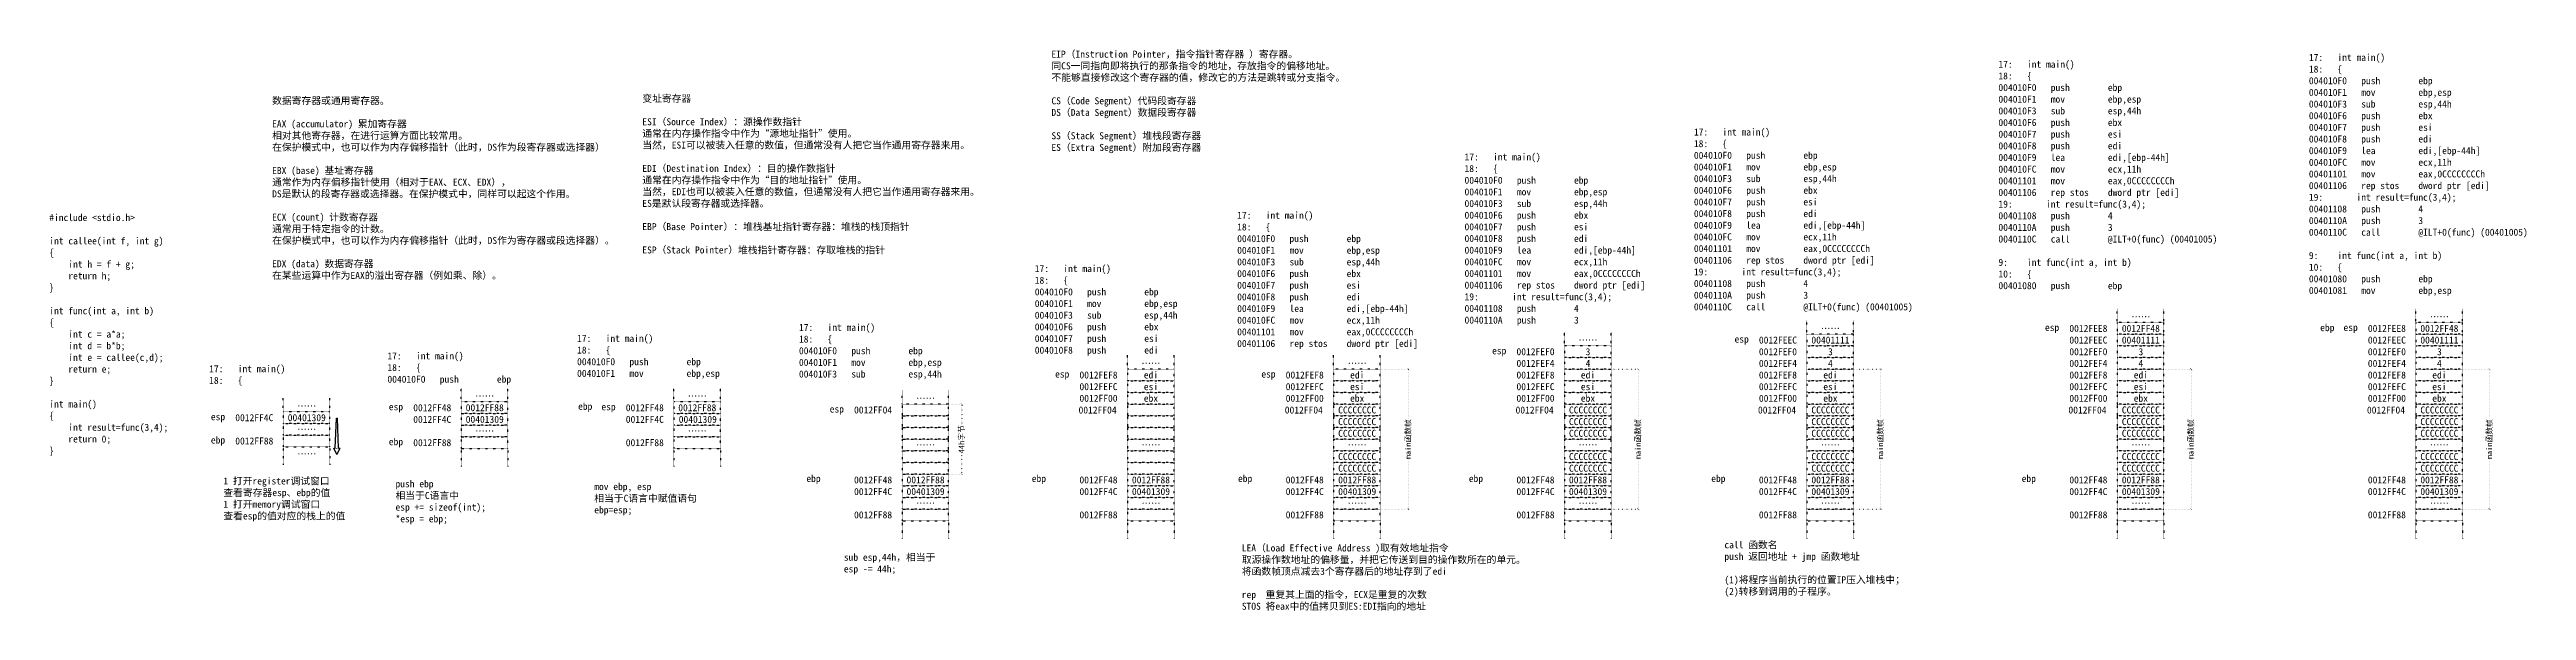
# Model space of a CAD drawing. Header units: millimetres. Extents: x 5369 to 27532, y 1174 to 4752.
# Drawn here: x 5369 to 10680, y 1236 to 2440 of the extents above; entities that cross this region are included whole.
import ezdxf

# ---------------------------------------------------------------- set-up
doc = ezdxf.new("R2010")
doc.units = ezdxf.units.MM
doc.linetypes.add('ACAD_ISO07W100', pattern=[3, 0, -3])
doc.linetypes.add('DOT', pattern=[0.25, 0, -0.25])
doc.layers.add('arrow', color=7, linetype='Continuous')
doc.styles.get("Standard").update_dxf_attribs({"font": ''})
doc.styles.add('w', font='', dxfattribs={"height": 15})
doc.styles.get('Standard').set_extended_font_data('SimSun')
doc.styles.get('w').set_extended_font_data('SimSun')
doc.dimstyles.new('w', dxfattribs={"dimscale": 3, "dimtxt": 4, "dimasz": 1.5, "dimexe": 1.25, "dimexo": 0.625, "dimtad": 0, "dimtxsty": 'Standard', "dimblk": 'ARCHTICK', "dimcen": 2.5, "dimclrd": 5, "dimclre": 5, "dimclrt": 5, "dimadec": 1, "dimazin": 0, "dimtfac": 1, "dimtmove": 0, "dimatfit": 3, "dimfxl": 1, "dimarcsym": 0})

# ---------------------------------------------------------------- blocks, each defined once
blk = doc.blocks.new('b')
at = {"linetype": 'DOT'}
blk.add_lwpolyline([(-100, 0), (0, 0), (0, 25), (-100, 25)], close=True, dxfattribs=at)
blk = doc.blocks.new('_ArchTick')
at = {"color": 0, "linetype": 'ByBlock', "const_width": 0.15}
blk.add_lwpolyline([(-0.5, -0.5), (0.5, 0.5)], dxfattribs=at)
blk = doc.blocks.new('*D15')
at = {"color": 5, "linetype": 'ACAD_ISO07W100', "lineweight": -2}
for p, q in [((7298.7, 1678.9), (7328.7, 1678.9)), ((7324.9, 1678.9), (7324.9, 1634.9)), ((7324.9, 1528.9), (7324.9, 1572.9)), ((7298.7, 1528.9), (7328.7, 1528.9))]:
    blk.add_line(p, q, dxfattribs=at)
at = {"layer": 'Defpoints', "color": 0, "linetype": 'DOT'}
for p in [(7296.8, 1678.9), (7296.8, 1528.9), (7324.9, 1528.9)]:
    blk.add_point(p, dxfattribs=at)
at = {"color": 5, "linetype": 'DOT', "lineweight": -2, "xscale": 4.5, "yscale": 4.5, "zscale": 4.5}
for p, rotation in [((7324.9, 1678.9), 90), ((7324.9, 1528.9), 270)]:
    blk.add_blockref('_ArchTick', p, dxfattribs=dict(at, rotation=rotation))
at = {"color": 5, "linetype": 'DOT', "insert": (7324.9, 1603.9), "char_height": 12, "attachment_point": 5, "rotation": 90}
blk.add_mtext('44h字节', dxfattribs=at)
blk = doc.blocks.new('*D19')
at = {"color": 5, "linetype": 'ACAD_ISO07W100', "lineweight": -2}
for p, q in [((8224.1, 1753.9), (8286.1, 1753.9)), ((8282.4, 1753.9), (8282.4, 1648)), ((8282.4, 1453.9), (8282.4, 1559.9)), ((8224.1, 1453.9), (8286.1, 1453.9))]:
    blk.add_line(p, q, dxfattribs=at)
at = {"layer": 'Defpoints', "color": 0, "linetype": 'DOT'}
for p in [(8222.2, 1753.9), (8222.2, 1453.9), (8282.4, 1453.9)]:
    blk.add_point(p, dxfattribs=at)
at = {"color": 5, "linetype": 'DOT', "lineweight": -2, "xscale": 4.5, "yscale": 4.5, "zscale": 4.5}
for p, rotation in [((8282.4, 1753.9), 90), ((8282.4, 1453.9), 270)]:
    blk.add_blockref('_ArchTick', p, dxfattribs=dict(at, rotation=rotation))
at = {"color": 5, "linetype": 'DOT', "insert": (8282.4, 1603.9), "char_height": 12, "attachment_point": 5, "rotation": 90}
blk.add_mtext('main函数帧', dxfattribs=at)
blk = doc.blocks.new('*D22')
at = {"color": 5, "linetype": 'ACAD_ISO07W100', "lineweight": -2}
for p, q in [((8717.1, 1753.9), (8779.1, 1753.9)), ((8775.3, 1753.9), (8775.3, 1648)), ((8775.3, 1453.9), (8775.3, 1559.9)), ((8717.1, 1453.9), (8779.1, 1453.9))]:
    blk.add_line(p, q, dxfattribs=at)
at = {"layer": 'Defpoints', "color": 0, "linetype": 'DOT'}
for p in [(8715.2, 1753.9), (8715.2, 1453.9), (8775.3, 1453.9)]:
    blk.add_point(p, dxfattribs=at)
at = {"color": 5, "linetype": 'DOT', "lineweight": -2, "xscale": 4.5, "yscale": 4.5, "zscale": 4.5}
for p, rotation in [((8775.3, 1753.9), 90), ((8775.3, 1453.9), 270)]:
    blk.add_blockref('_ArchTick', p, dxfattribs=dict(at, rotation=rotation))
at = {"color": 5, "linetype": 'DOT', "insert": (8775.3, 1603.9), "char_height": 12, "attachment_point": 5, "rotation": 90}
blk.add_mtext('main函数帧', dxfattribs=at)
blk = doc.blocks.new('*D23')
at = {"color": 5, "linetype": 'ACAD_ISO07W100', "lineweight": -2}
for p, q in [((9236.9, 1753.9), (9298.9, 1753.9)), ((9295.1, 1753.9), (9295.1, 1648)), ((9295.1, 1453.9), (9295.1, 1559.9)), ((9236.9, 1453.9), (9298.9, 1453.9))]:
    blk.add_line(p, q, dxfattribs=at)
at = {"layer": 'Defpoints', "color": 0, "linetype": 'DOT'}
for p in [(9235, 1753.9), (9235, 1453.9), (9295.1, 1453.9)]:
    blk.add_point(p, dxfattribs=at)
at = {"color": 5, "linetype": 'DOT', "lineweight": -2, "xscale": 4.5, "yscale": 4.5, "zscale": 4.5}
for p, rotation in [((9295.1, 1753.9), 90), ((9295.1, 1453.9), 270)]:
    blk.add_blockref('_ArchTick', p, dxfattribs=dict(at, rotation=rotation))
at = {"color": 5, "linetype": 'DOT', "insert": (9295.1, 1603.9), "char_height": 12, "attachment_point": 5, "rotation": 90}
blk.add_mtext('main函数帧', dxfattribs=at)
blk = doc.blocks.new('*D24')
at = {"color": 5, "linetype": 'ACAD_ISO07W100', "lineweight": -2}
for p, q in [((9902.5, 1753.9), (9964.5, 1753.9)), ((9960.8, 1753.9), (9960.8, 1648)), ((9960.8, 1453.9), (9960.8, 1559.9)), ((9902.5, 1453.9), (9964.5, 1453.9))]:
    blk.add_line(p, q, dxfattribs=at)
at = {"layer": 'Defpoints', "color": 0, "linetype": 'DOT'}
for p in [(9900.6, 1753.9), (9900.6, 1453.9), (9960.8, 1453.9)]:
    blk.add_point(p, dxfattribs=at)
at = {"color": 5, "linetype": 'DOT', "lineweight": -2, "xscale": 4.5, "yscale": 4.5, "zscale": 4.5}
for p, rotation in [((9960.8, 1753.9), 90), ((9960.8, 1453.9), 270)]:
    blk.add_blockref('_ArchTick', p, dxfattribs=dict(at, rotation=rotation))
at = {"color": 5, "linetype": 'DOT', "insert": (9960.8, 1603.9), "char_height": 12, "attachment_point": 5, "rotation": 90}
blk.add_mtext('main函数帧', dxfattribs=at)
blk = doc.blocks.new('*D25')
at = {"color": 5, "linetype": 'ACAD_ISO07W100', "lineweight": -2}
for p, q in [((10542.6, 1753.9), (10604.6, 1753.9)), ((10600.8, 1753.9), (10600.8, 1648)), ((10600.8, 1453.9), (10600.8, 1559.9)), ((10542.6, 1453.9), (10604.6, 1453.9))]:
    blk.add_line(p, q, dxfattribs=at)
at = {"layer": 'Defpoints', "color": 0, "linetype": 'DOT'}
for p in [(10540.7, 1753.9), (10540.7, 1453.9), (10600.8, 1453.9)]:
    blk.add_point(p, dxfattribs=at)
at = {"color": 5, "linetype": 'DOT', "lineweight": -2, "xscale": 4.5, "yscale": 4.5, "zscale": 4.5}
for p, rotation in [((10600.8, 1753.9), 90), ((10600.8, 1453.9), 270)]:
    blk.add_blockref('_ArchTick', p, dxfattribs=dict(at, rotation=rotation))
at = {"color": 5, "linetype": 'DOT', "insert": (10600.8, 1603.9), "char_height": 12, "attachment_point": 5, "rotation": 90}
blk.add_mtext('main函数帧', dxfattribs=at)

msp = doc.modelspace()

# ---------------------------------------------------------------- linework, layer by layer
at = {"linetype": 'DOT'}
for p, q in [((9136.885, 1828.934), (9136.885, 1858.934)), ((9236.885, 1828.934), (9236.885, 1858.934)), ((9802.52, 1853.934), (9802.52, 1883.934)), ((9902.52, 1853.934), (9902.52, 1883.934)), ((10442.587, 1853.934), (10442.587, 1883.934)), ((10542.587, 1853.934), (10542.587, 1883.934)), ((8617.072, 1803.934), (8617.072, 1833.934)), ((8717.072, 1803.934), (8717.072, 1833.934)), ((7680.035, 1753.934), (7680.035, 1783.934)), ((7780.035, 1753.934), (7780.035, 1783.934)), ((8122.239, 1753.934), (8122.239, 1783.934)), ((8222.239, 1753.934), (8222.239, 1783.934)), ((6251.528, 1683.79), (6251.528, 1713.79)), ((6351.528, 1683.79), (6351.528, 1713.79)), ((6707.296, 1683.79), (6707.296, 1713.79)), ((6807.296, 1683.79), (6807.296, 1713.79)), ((7196.778, 1678.934), (7196.778, 1708.934)), ((7296.778, 1678.934), (7296.778, 1708.934)), ((5869.97, 1662.38), (5869.97, 1692.38)), ((5969.97, 1662.38), (5969.97, 1692.38)), ((7780.035, 1678.934), (7680.035, 1678.934)), ((7680.035, 1678.934), (7680.035, 1653.934)), ((7680.035, 1653.934), (7780.035, 1653.934)), ((7780.035, 1653.934), (7780.035, 1678.934)), ((8222.239, 1678.934), (8122.239, 1678.934)), ((8122.239, 1678.934), (8122.239, 1653.934)), ((8122.239, 1653.934), (8222.239, 1653.934)), ((8222.239, 1653.934), (8222.239, 1678.934)), ((8717.072, 1678.934), (8617.072, 1678.934)), ((8617.072, 1678.934), (8617.072, 1653.934)), ((8617.072, 1653.934), (8717.072, 1653.934)), ((8717.072, 1653.934), (8717.072, 1678.934)), ((9236.885, 1678.934), (9136.885, 1678.934)), ((9136.885, 1678.934), (9136.885, 1653.934)), ((9136.885, 1653.934), (9236.885, 1653.934)), ((9236.885, 1653.934), (9236.885, 1678.934)), ((9902.52, 1678.934), (9802.52, 1678.934)), ((9802.52, 1678.934), (9802.52, 1653.934)), ((9802.52, 1653.934), (9902.52, 1653.934)), ((9902.52, 1653.934), (9902.52, 1678.934)), ((10542.587, 1678.934), (10442.587, 1678.934)), ((10442.587, 1678.934), (10442.587, 1653.934)), ((10442.587, 1653.934), (10542.587, 1653.934)), ((10542.587, 1653.934), (10542.587, 1678.934)), ((5869.97, 1587.38), (5869.97, 1548.859)), ((5969.97, 1587.38), (5969.97, 1548.859)), ((6251.528, 1583.79), (6251.528, 1545.269)), ((6351.528, 1583.79), (6351.528, 1545.269)), ((6707.296, 1583.79), (6707.296, 1545.269)), ((6807.296, 1583.79), (6807.296, 1545.269)), ((7196.778, 1428.934), (7196.778, 1390.413)), ((7296.778, 1428.934), (7296.778, 1390.413)), ((7680.035, 1428.934), (7680.035, 1390.413)), ((7780.035, 1428.934), (7780.035, 1390.413)), ((8122.239, 1428.934), (8122.239, 1390.413)), ((8222.239, 1428.934), (8222.239, 1390.413)), ((8617.072, 1428.934), (8617.072, 1390.413)), ((8717.072, 1428.934), (8717.072, 1390.413)), ((9136.885, 1428.934), (9136.885, 1390.413)), ((9236.885, 1428.934), (9236.885, 1390.413)), ((9802.52, 1428.934), (9802.52, 1390.413)), ((9902.52, 1428.934), (9902.52, 1390.413)), ((10442.587, 1428.934), (10442.587, 1390.413)), ((10542.587, 1428.934), (10542.587, 1390.413))]:
    msp.add_line(p, q, dxfattribs=at)
for points in [[(9136.885, 1803.934), (9236.885, 1803.934), (9236.885, 1828.934), (9136.885, 1828.934)], [(9802.52, 1828.934), (9902.52, 1828.934), (9902.52, 1853.934), (9802.52, 1853.934)], [(9802.52, 1803.934), (9902.52, 1803.934), (9902.52, 1828.934), (9802.52, 1828.934)], [(10442.587, 1828.934), (10542.587, 1828.934), (10542.587, 1853.934), (10442.587, 1853.934)], [(10442.587, 1803.934), (10542.587, 1803.934), (10542.587, 1828.934), (10442.587, 1828.934)], [(7680.035, 1728.934), (7780.035, 1728.934), (7780.035, 1753.934), (7680.035, 1753.934)], [(8122.239, 1728.934), (8222.239, 1728.934), (8222.239, 1753.934), (8122.239, 1753.934)], [(8617.072, 1778.934), (8717.072, 1778.934), (8717.072, 1803.934), (8617.072, 1803.934)], [(8617.072, 1753.934), (8717.072, 1753.934), (8717.072, 1778.934), (8617.072, 1778.934)], [(8617.072, 1728.934), (8717.072, 1728.934), (8717.072, 1753.934), (8617.072, 1753.934)], [(9136.885, 1778.934), (9236.885, 1778.934), (9236.885, 1803.934), (9136.885, 1803.934)], [(9136.885, 1753.934), (9236.885, 1753.934), (9236.885, 1778.934), (9136.885, 1778.934)], [(9136.885, 1728.934), (9236.885, 1728.934), (9236.885, 1753.934), (9136.885, 1753.934)], [(9802.52, 1778.934), (9902.52, 1778.934), (9902.52, 1803.934), (9802.52, 1803.934)], [(9802.52, 1753.934), (9902.52, 1753.934), (9902.52, 1778.934), (9802.52, 1778.934)], [(9802.52, 1728.934), (9902.52, 1728.934), (9902.52, 1753.934), (9802.52, 1753.934)], [(10442.587, 1778.934), (10542.587, 1778.934), (10542.587, 1803.934), (10442.587, 1803.934)], [(10442.587, 1753.934), (10542.587, 1753.934), (10542.587, 1778.934), (10442.587, 1778.934)], [(10442.587, 1728.934), (10542.587, 1728.934), (10542.587, 1753.934), (10442.587, 1753.934)], [(7680.035, 1703.934), (7780.035, 1703.934), (7780.035, 1728.934), (7680.035, 1728.934)], [(7680.035, 1678.934), (7780.035, 1678.934), (7780.035, 1703.934), (7680.035, 1703.934)], [(8122.239, 1703.934), (8222.239, 1703.934), (8222.239, 1728.934), (8122.239, 1728.934)], [(8122.239, 1678.934), (8222.239, 1678.934), (8222.239, 1703.934), (8122.239, 1703.934)], [(8617.072, 1703.934), (8717.072, 1703.934), (8717.072, 1728.934), (8617.072, 1728.934)], [(8617.072, 1678.934), (8717.072, 1678.934), (8717.072, 1703.934), (8617.072, 1703.934)], [(9136.885, 1703.934), (9236.885, 1703.934), (9236.885, 1728.934), (9136.885, 1728.934)], [(9136.885, 1678.934), (9236.885, 1678.934), (9236.885, 1703.934), (9136.885, 1703.934)], [(9802.52, 1703.934), (9902.52, 1703.934), (9902.52, 1728.934), (9802.52, 1728.934)], [(9802.52, 1678.934), (9902.52, 1678.934), (9902.52, 1703.934), (9802.52, 1703.934)], [(10442.587, 1703.934), (10542.587, 1703.934), (10542.587, 1728.934), (10442.587, 1728.934)], [(10442.587, 1678.934), (10542.587, 1678.934), (10542.587, 1703.934), (10442.587, 1703.934)], [(5869.97, 1637.38), (5969.97, 1637.38), (5969.97, 1662.38), (5869.97, 1662.38)], [(6251.528, 1658.79), (6351.528, 1658.79), (6351.528, 1683.79), (6251.528, 1683.79)], [(6707.296, 1658.79), (6807.296, 1658.79), (6807.296, 1683.79), (6707.296, 1683.79)], [(7196.778, 1653.934), (7296.778, 1653.934), (7296.778, 1678.934), (7196.778, 1678.934)], [(5869.97, 1612.38), (5969.97, 1612.38), (5969.97, 1637.38), (5869.97, 1637.38)], [(5869.97, 1587.38), (5969.97, 1587.38), (5969.97, 1612.38), (5869.97, 1612.38)], [(6251.528, 1608.79), (6351.528, 1608.79), (6351.528, 1633.79), (6251.528, 1633.79)], [(6251.528, 1583.79), (6351.528, 1583.79), (6351.528, 1608.79), (6251.528, 1608.79)], [(6707.296, 1608.79), (6807.296, 1608.79), (6807.296, 1633.79), (6707.296, 1633.79)], [(6707.296, 1583.79), (6807.296, 1583.79), (6807.296, 1608.79), (6707.296, 1608.79)], [(7196.778, 1503.934), (7296.778, 1503.934), (7296.778, 1528.934), (7196.778, 1528.934)], [(7680.035, 1503.934), (7780.035, 1503.934), (7780.035, 1528.934), (7680.035, 1528.934)], [(8122.239, 1503.934), (8222.239, 1503.934), (8222.239, 1528.934), (8122.239, 1528.934)], [(8617.072, 1503.934), (8717.072, 1503.934), (8717.072, 1528.934), (8617.072, 1528.934)], [(9136.885, 1503.934), (9236.885, 1503.934), (9236.885, 1528.934), (9136.885, 1528.934)], [(9802.52, 1503.934), (9902.52, 1503.934), (9902.52, 1528.934), (9802.52, 1528.934)], [(10442.587, 1503.934), (10542.587, 1503.934), (10542.587, 1528.934), (10442.587, 1528.934)], [(7196.778, 1453.934), (7296.778, 1453.934), (7296.778, 1478.934), (7196.778, 1478.934)], [(7196.778, 1428.934), (7296.778, 1428.934), (7296.778, 1453.934), (7196.778, 1453.934)], [(7680.035, 1453.934), (7780.035, 1453.934), (7780.035, 1478.934), (7680.035, 1478.934)], [(7680.035, 1428.934), (7780.035, 1428.934), (7780.035, 1453.934), (7680.035, 1453.934)], [(8122.239, 1453.934), (8222.239, 1453.934), (8222.239, 1478.934), (8122.239, 1478.934)], [(8122.239, 1428.934), (8222.239, 1428.934), (8222.239, 1453.934), (8122.239, 1453.934)], [(8617.072, 1453.934), (8717.072, 1453.934), (8717.072, 1478.934), (8617.072, 1478.934)], [(8617.072, 1428.934), (8717.072, 1428.934), (8717.072, 1453.934), (8617.072, 1453.934)], [(9136.885, 1453.934), (9236.885, 1453.934), (9236.885, 1478.934), (9136.885, 1478.934)], [(9136.885, 1428.934), (9236.885, 1428.934), (9236.885, 1453.934), (9136.885, 1453.934)], [(9802.52, 1453.934), (9902.52, 1453.934), (9902.52, 1478.934), (9802.52, 1478.934)], [(9802.52, 1428.934), (9902.52, 1428.934), (9902.52, 1453.934), (9802.52, 1453.934)], [(10442.587, 1453.934), (10542.587, 1453.934), (10542.587, 1478.934), (10442.587, 1478.934)], [(10442.587, 1428.934), (10542.587, 1428.934), (10542.587, 1453.934), (10442.587, 1453.934)]]:
    msp.add_lwpolyline(points, close=True, dxfattribs=at)
at = {"layer": 'arrow', "color": 1}
for p, q in [((5981.514, 1584.646), (5983.992, 1648.624)), ((5983.992, 1648.624), (5986.23, 1648.624)), ((5988.708, 1584.646), (5986.23, 1648.624)), ((5978.315, 1584.646), (5981.514, 1584.646)), ((5985.111, 1570.768), (5978.315, 1584.646)), ((5985.111, 1570.768), (5991.906, 1584.646)), ((5985.111, 1584.023), (5985.111, 1584.646)), ((5988.708, 1584.646), (5991.906, 1584.646))]:
    msp.add_line(p, q, dxfattribs=at)

# ---------------------------------------------------------------- block references
at = {"linetype": 'DOT'}
for p in [(6351.528, 1633.79), (6807.296, 1633.79), (7296.778, 1628.934), (7780.035, 1628.934), (8222.239, 1628.934), (8717.072, 1628.934), (9236.885, 1628.934), (9902.52, 1628.934), (10542.587, 1628.934), (7296.778, 1603.934), (7296.778, 1578.934), (7780.035, 1603.934), (7780.035, 1578.934), (8222.239, 1603.934), (8222.239, 1578.934), (8717.072, 1603.934), (8717.072, 1578.934), (9236.885, 1603.934), (9236.885, 1578.934), (9902.52, 1603.934), (9902.52, 1578.934), (10542.587, 1603.934), (10542.587, 1578.934), (7296.778, 1553.934), (7296.778, 1528.934), (7780.035, 1553.934), (7780.035, 1528.934), (8222.239, 1553.934), (8222.239, 1528.934), (8717.072, 1553.934), (8717.072, 1528.934), (9236.885, 1553.934), (9236.885, 1528.934), (9902.52, 1553.934), (9902.52, 1528.934), (10542.587, 1553.934), (10542.587, 1528.934), (7296.778, 1478.934), (7780.035, 1478.934), (8222.239, 1478.934), (8717.072, 1478.934), (9236.885, 1478.934), (9902.52, 1478.934), (10542.587, 1478.934)]:
    msp.add_blockref('b', p, dxfattribs=at)

# ---------------------------------------------------------------- texts
at = {"linetype": 'DOT', "style": 'w'}
for p in [(7575.251, 1658.934), (8017.455, 1658.934), (8512.288, 1658.934), (9032.101, 1658.934), (9697.737, 1658.934), (10337.804, 1658.934)]:
    msp.add_text('0012FF04', height=15, dxfattribs=at).set_placement(p)
at = {"linetype": 'DOT', "char_height": 15, "style": 'w'}
for s, insert, width, attachment_point in [('EIP（Instruction Pointer，指令指针寄存器 ）寄存器。\\P同CS一同指向即将执行的那条指令的地址，存放指令的偏移地址。\\P不能够直接修改这个寄存器的值，修改它的方法是跳转或分支指令。\\P\\PCS（Code Segment）代码段寄存器\\PDS（Data Segment）数据段寄存器\\P\\PSS（Stack Segment）堆栈段寄存器\\PES（Extra Segment）附加段寄存器', (7517.058, 2437.464), 780.43644, 1), ('17:   int main()\\P18:   \\{\\P004010F0   push        ebp\\P004010F1   mov         ebp,esp\\P004010F3   sub         esp,44h\\P004010F6   push        ebx\\P004010F7   push        esi\\P004010F8   push        edi\\P004010F9   lea         edi,[ebp-44h]\\P004010FC   mov         ecx,11h\\P00401101   mov         eax,0CCCCCCCCh\\P00401106   rep stos    dword ptr [edi]\\P19:       int result=func(3,4);\\P00401108   push        4\\P0040110A   push        3\\P0040110C   call        @ILT+0(func) (00401005)\\P\\P9:    int func(int a, int b)\\P10:   \\{\\P00401080   push        ebp', (9547.605, 2415.875), 530.27265, 1), ('17:   int main()\\P18:   \\{\\P004010F0   push        ebp\\P004010F1   mov         ebp,esp\\P004010F3   sub         esp,44h\\P004010F6   push        ebx\\P004010F7   push        esi\\P004010F8   push        edi\\P004010F9   lea         edi,[ebp-44h]\\P004010FC   mov         ecx,11h\\P00401101   mov         eax,0CCCCCCCCh\\P00401106   rep stos    dword ptr [edi]\\P19:       int result=func(3,4);\\P00401108   push        4\\P0040110A   push        3\\P0040110C   call        @ILT+0(func) (00401005)\\P\\P9:    int func(int a, int b)\\P10:   \\{\\P00401080   push        ebp\\P00401081   mov         ebp,esp', (10213.317, 2430.516), 530.27265, 1), ('{\\C5;数据寄存器或通用寄存器。\\P}\\PEAX (accumulator) 累加寄存器\\P相对其他寄存器，在进行运算方面比较常用。\\P在保护模式中，也可以作为内存偏移指针（此时，DS作为段寄存器或选择器）\\P\\P{\\C1;EBX (base) 基址寄存器\\P}通常作为内存偏移指针使用（相对于EAX、ECX、EDX），\\PDS是默认的段寄存器或选择器。在保护模式中，同样可以起这个作用。\\P\\PECX (count) 计数寄存器\\P通常用于特定指令的计数。\\P在保护模式中，也可以作为内存偏移指针（此时，DS作为寄存器或段选择器）。\\P\\PEDX (data) 数据寄存器\\P在某些运算中作为EAX的溢出寄存器（例如乘、除）。', (5846.141, 2337.878), 753.52856, 1), ('{\\C5;变址寄存器\\P}\\PESI（Source Index）：源操作数指针\\P通常在内存操作指令中作为“源地址指针”使用。\\P当然，ESI可以被装入任意的数值，但通常没有人把它当作通用寄存器来用。\\P\\PEDI（Destination Index）：目的操作数指针\\P通常在内存操作指令中作为“目的地址指针”使用。\\P当然，EDI也可以被装入任意的数值，但通常没有人把它当作通用寄存器来用。\\PES是默认段寄存器或选择器。\\P\\PEBP（Base Pointer）：堆栈基址指针寄存器：堆栈的栈顶指针\\P\\PESP（Stack Pointer）堆栈指针寄存器：存取堆栈的指针', (6639.967, 2342.449), 732.01017, 1), ('17:   int main()\\P18:   \\{\\P004010F0   push        ebp\\P004010F1   mov         ebp,esp\\P004010F3   sub         esp,44h\\P004010F6   push        ebx\\P004010F7   push        esi\\P004010F8   push        edi\\P004010F9   lea         edi,[ebp-44h]\\P004010FC   mov         ecx,11h\\P00401101   mov         eax,0CCCCCCCCh\\P00401106   rep stos    dword ptr [edi]\\P19:       int result=func(3,4);\\P00401108   push        4\\P0040110A   push        3\\P0040110C   call        @ILT+0(func) (00401005)', (8894.67, 2270.448), 530.27265, 1), ('17:   int main()\\P18:   \\{\\P004010F0   push        ebp\\P004010F1   mov         ebp,esp\\P004010F3   sub         esp,44h\\P004010F6   push        ebx\\P004010F7   push        esi\\P004010F8   push        edi\\P004010F9   lea         edi,[ebp-44h]\\P004010FC   mov         ecx,11h\\P00401101   mov         eax,0CCCCCCCCh\\P00401106   rep stos    dword ptr [edi]\\P19:       int result=func(3,4);\\P00401108   push        4\\P0040110A   push        3', (8402.883, 2216.994), 438.54138, 1), ('#include <stdio.h>\\P\\Pint callee(int f, int g)\\P\\{\\P    int h = f + g;\\P    return h;\\P\\}\\P\\Pint func(int a, int b)\\P\\{\\P    int c = a*a;\\P    int d = b*b;\\P    int e = callee(c,d);\\P    return e;\\P\\}\\P\\Pint main()\\P\\{\\P    int result=func(3,4);\\P    return 0;\\P\\}', (5368.342, 2086.874), 765.08638, 1), ('17:   int main()\\P18:   \\{\\P004010F0   push        ebp\\P004010F1   mov         ebp,esp\\P004010F3   sub         esp,44h\\P004010F6   push        ebx\\P004010F7   push        esi\\P004010F8   push        edi\\P004010F9   lea         edi,[ebp-44h]\\P004010FC   mov         ecx,11h\\P00401101   mov         eax,0CCCCCCCCh\\P00401106   rep stos    dword ptr [edi]', (7915.358, 2091.716), 438.54138, 1), ('17:   int main()\\P18:   \\{\\P004010F0   push        ebp\\P004010F1   mov         ebp,esp\\P004010F3   sub         esp,44h\\P004010F6   push        ebx\\P004010F7   push        esi\\P004010F8   push        edi', (7481.424, 1977.449), 359.8987, 1), ('{\\C5;……}', (9853.043, 1866.434), 101.04447, 5), ('{\\C5;……}', (10493.11, 1866.434), 101.04447, 5), ('17:   int main()\\P18:   \\{\\P004010F0   push        ebp\\P004010F1   mov         ebp,esp', (6500.058, 1827.623), 359.8987, 1), ('17:   int main()\\P18:   \\{\\P004010F0   push        ebp\\P004010F1   mov         ebp,esp\\P004010F3   sub         esp,44h', (6975.78, 1851.187), 359.8987, 1), ('{\\C5;……}', (8667.594, 1816.434), 101.04447, 5), ('{\\C1;esp}', (8997.07, 1816.434), 101.04447, 5), ('0012FEEC', (9074.893, 1816.434), 101.04447, 5), ('{\\C5;00401111}', (9187.407, 1816.434), 101.04447, 5), ('{\\C5;……}', (9187.407, 1841.434), 101.04447, 5), ('{\\C1;esp}', (9662.706, 1841.434), 101.04447, 5), ('0012FEE8', (9740.528, 1841.434), 101.04447, 5), ('0012FEEC', (9740.528, 1816.434), 101.04447, 5), ('{\\C5;0012FF48}', (9853.043, 1841.434), 101.04447, 5), ('{\\C5;00401111}', (9853.043, 1816.434), 101.04447, 5), ('{\\C1;ebp}', (10252.826, 1841.06), 101.04447, 5), ('{\\C1;esp}', (10302.773, 1841.434), 101.04447, 5), ('0012FEE8', (10380.596, 1841.434), 101.04447, 5), ('0012FEEC', (10380.596, 1816.434), 101.04447, 5), ('{\\C5;0012FF48}', (10493.11, 1841.434), 101.04447, 5), ('{\\C5;00401111}', (10493.11, 1816.434), 101.04447, 5), ('17:   int main()\\P18:   \\{', (5711.169, 1762.505), 216.08627, 1), ('17:   int main()\\P18:   \\{\\P004010F0   push        ebp', (6093.395, 1790.071), 290.40525, 1), ('{\\C5;……}', (7730.557, 1766.434), 101.04447, 5), ('{\\C5;……}', (8172.761, 1766.434), 101.04447, 5), ('{\\C1;esp}', (8477.258, 1791.434), 101.04447, 5), ('0012FEF0', (8555.08, 1791.434), 101.04447, 5), ('0012FEF4', (8555.08, 1766.434), 101.04447, 5), ('{\\C5;4}', (8667.594, 1766.434), 101.04447, 5), ('{\\C5;3}', (8667.594, 1791.434), 101.04447, 5), ('0012FEF0', (9074.893, 1791.434), 101.04447, 5), ('0012FEF4', (9074.893, 1766.434), 101.04447, 5), ('{\\C5;4}', (9187.407, 1766.434), 101.04447, 5), ('{\\C5;3}', (9187.407, 1791.434), 101.04447, 5), ('0012FEF0', (9740.528, 1791.434), 101.04447, 5), ('0012FEF4', (9740.528, 1766.434), 101.04447, 5), ('{\\C5;4}', (9853.043, 1766.434), 101.04447, 5), ('{\\C5;3}', (9853.043, 1791.434), 101.04447, 5), ('0012FEF0', (10380.596, 1791.434), 101.04447, 5), ('0012FEF4', (10380.596, 1766.434), 101.04447, 5), ('{\\C5;4}', (10493.11, 1766.434), 101.04447, 5), ('{\\C5;3}', (10493.11, 1791.434), 101.04447, 5), ('{\\C1;esp}', (7540.221, 1741.434), 101.04447, 5), ('0012FEF8', (7618.043, 1741.434), 101.04447, 5), ('0012FEFC', (7618.043, 1716.434), 101.04447, 5), ('{\\C5;edi}', (7730.557, 1741.434), 101.04447, 5), ('{\\C5;esi}', (7730.557, 1716.434), 101.04447, 5), ('{\\C5;ebx}', (7730.557, 1691.434), 101.04447, 5), ('{\\C1;esp}', (7982.424, 1741.434), 101.04447, 5), ('0012FEF8', (8060.247, 1741.434), 101.04447, 5), ('0012FEFC', (8060.247, 1716.434), 101.04447, 5), ('{\\C5;edi}', (8172.761, 1741.434), 101.04447, 5), ('{\\C5;esi}', (8172.761, 1716.434), 101.04447, 5), ('{\\C5;ebx}', (8172.761, 1691.434), 101.04447, 5), ('0012FEF8', (8555.08, 1741.434), 101.04447, 5), ('0012FEFC', (8555.08, 1716.434), 101.04447, 5), ('{\\C5;edi}', (8667.594, 1741.434), 101.04447, 5), ('{\\C5;esi}', (8667.594, 1716.434), 101.04447, 5), ('{\\C5;ebx}', (8667.594, 1691.434), 101.04447, 5), ('0012FEF8', (9074.893, 1741.434), 101.04447, 5), ('0012FEFC', (9074.893, 1716.434), 101.04447, 5), ('{\\C5;edi}', (9187.407, 1741.434), 101.04447, 5), ('{\\C5;esi}', (9187.407, 1716.434), 101.04447, 5), ('{\\C5;ebx}', (9187.407, 1691.434), 101.04447, 5), ('0012FEF8', (9740.528, 1741.434), 101.04447, 5), ('0012FEFC', (9740.528, 1716.434), 101.04447, 5), ('{\\C5;edi}', (9853.043, 1741.434), 101.04447, 5), ('{\\C5;esi}', (9853.043, 1716.434), 101.04447, 5), ('{\\C5;ebx}', (9853.043, 1691.434), 101.04447, 5), ('0012FEF8', (10380.596, 1741.434), 101.04447, 5), ('0012FEFC', (10380.596, 1716.434), 101.04447, 5), ('{\\C5;edi}', (10493.11, 1741.434), 101.04447, 5), ('{\\C5;esi}', (10493.11, 1716.434), 101.04447, 5), ('{\\C5;ebx}', (10493.11, 1691.434), 101.04447, 5), ('{\\C1;esp}', (5730.155, 1649.88), 101.04447, 5), ('0012FF4C', (5807.978, 1649.88), 101.04447, 5), ('{\\C5;00401309}', (5920.492, 1649.88), 101.04447, 5), ('{\\C5;……}', (5920.492, 1674.88), 101.04447, 5), ('{\\C1;esp}', (6111.713, 1671.29), 101.04447, 5), ('0012FF48', (6189.536, 1671.238), 101.04447, 5), ('0012FF4C', (6189.536, 1646.29), 101.04447, 5), ('{\\C5;0012FF88}', (6302.05, 1671.29), 101.04447, 5), ('{\\C5;00401309}', (6302.05, 1646.29), 101.04447, 5), ('{\\C5;……}', (6302.05, 1696.29), 101.04447, 5), ('{\\C1;ebp}', (6517.534, 1672.172), 101.04447, 5), ('{\\C1;esp}', (6567.481, 1671.29), 101.04447, 5), ('0012FF48', (6645.304, 1671.238), 101.04447, 5), ('0012FF4C', (6645.304, 1646.29), 101.04447, 5), ('{\\C5;0012FF88}', (6757.818, 1671.29), 101.04447, 5), ('{\\C5;00401309}', (6758.862, 1646.29), 101.04447, 5), ('{\\C5;……}', (6757.818, 1696.29), 101.04447, 5), ('{\\C1;esp}', (7056.963, 1666.434), 101.04447, 5), ('0012FF04', (7134.786, 1666.434), 101.04447, 5), ('{\\C5;……}', (7247.3, 1691.434), 101.04447, 5), ('0012FF00', (7618.043, 1691.434), 101.04447, 5), ('0012FF00', (8060.247, 1691.434), 101.04447, 5), ('{\\C5;CCCCCCCC}', (8172.761, 1666.434), 101.04447, 5), ('{\\C5;CCCCCCCC}', (8172.761, 1641.434), 101.04447, 5), ('0012FF00', (8555.08, 1691.434), 101.04447, 5), ('{\\C5;CCCCCCCC}', (8667.594, 1666.434), 101.04447, 5), ('{\\C5;CCCCCCCC}', (8667.594, 1641.434), 101.04447, 5), ('0012FF00', (9074.893, 1691.434), 101.04447, 5), ('{\\C5;CCCCCCCC}', (9187.407, 1666.434), 101.04447, 5), ('{\\C5;CCCCCCCC}', (9187.407, 1641.434), 101.04447, 5), ('0012FF00', (9740.528, 1691.434), 101.04447, 5), ('{\\C5;CCCCCCCC}', (9853.043, 1666.434), 101.04447, 5), ('{\\C5;CCCCCCCC}', (9853.043, 1641.434), 101.04447, 5), ('0012FF00', (10380.596, 1691.434), 101.04447, 5), ('{\\C5;CCCCCCCC}', (10493.11, 1666.434), 101.04447, 5), ('{\\C5;CCCCCCCC}', (10493.11, 1641.434), 101.04447, 5), ('{\\C1;ebp}', (5730.155, 1599.88), 101.04447, 5), ('0012FF88', (5807.978, 1599.88), 101.04447, 5), ('{\\C5;……}', (5920.492, 1624.88), 101.04447, 5), ('{\\C1;ebp}', (6111.713, 1596.29), 101.04447, 5), ('0012FF88', (6189.536, 1596.29), 101.04447, 5), ('{\\C5;……}', (6302.05, 1621.29), 101.04447, 5), ('0012FF88', (6645.304, 1596.29), 101.04447, 5), ('{\\C5;……}', (6757.818, 1621.29), 101.04447, 5), ('{\\C5;CCCCCCCC}', (8172.761, 1616.434), 101.04447, 5), ('{\\C5;CCCCCCCC}', (8667.594, 1616.434), 101.04447, 5), ('{\\C5;CCCCCCCC}', (9187.407, 1616.434), 101.04447, 5), ('{\\C5;CCCCCCCC}', (9853.043, 1616.434), 101.04447, 5), ('{\\C5;CCCCCCCC}', (10493.11, 1616.434), 101.04447, 5), ('{\\C5;……}', (5920.492, 1572.146), 101.04447, 5), ('{\\C5;……}', (7247.3, 1591.434), 101.04447, 5), ('{\\C5;……}', (7730.557, 1591.434), 101.04447, 5), ('{\\C5;CCCCCCCC}', (8172.761, 1566.434), 101.04447, 5), ('{\\C5;CCCCCCCC}', (8172.761, 1541.434), 101.04447, 5), ('{\\C5;……}', (8172.761, 1591.434), 101.04447, 5), ('{\\C5;CCCCCCCC}', (8667.594, 1566.434), 101.04447, 5), ('{\\C5;CCCCCCCC}', (8667.594, 1541.434), 101.04447, 5), ('{\\C5;……}', (8667.594, 1591.434), 101.04447, 5), ('{\\C5;CCCCCCCC}', (9187.407, 1566.434), 101.04447, 5), ('{\\C5;CCCCCCCC}', (9187.407, 1541.434), 101.04447, 5), ('{\\C5;……}', (9187.407, 1591.434), 101.04447, 5), ('{\\C5;CCCCCCCC}', (9853.043, 1566.434), 101.04447, 5), ('{\\C5;CCCCCCCC}', (9853.043, 1541.434), 101.04447, 5), ('{\\C5;……}', (9853.043, 1591.434), 101.04447, 5), ('{\\C5;CCCCCCCC}', (10493.11, 1566.434), 101.04447, 5), ('{\\C5;CCCCCCCC}', (10493.11, 1541.434), 101.04447, 5), ('{\\C5;……}', (10493.11, 1591.434), 101.04447, 5), ('1 打开register调试窗口\\P查看寄存器esp、ebp的值\\P1 打开memory调试窗口\\P查看esp的值对应的栈上的值', (5741.593, 1521.699), 279.97304, 1), ('push ebp\\P相当于C语言中\\Pesp += sizeof(int);\\P*esp = ebp;', (6110.732, 1515.53), 278.4735, 1), ('mov ebp, esp\\P相当于C语言中赋值语句^Jebp=esp;', (6536.848, 1509.634), 307.94163, 1), ('{\\C1;ebp}', (7007.016, 1517.316), 101.04447, 5), ('0012FF48', (7134.786, 1516.382), 101.04447, 5), ('0012FF4C', (7134.786, 1491.434), 101.04447, 5), ('{\\C5;0012FF88}', (7247.3, 1516.434), 101.04447, 5), ('{\\C5;00401309}', (7247.3, 1491.434), 101.04447, 5), ('{\\C1;ebp}', (7490.273, 1517.316), 101.04447, 5), ('0012FF48', (7618.043, 1516.382), 101.04447, 5), ('0012FF4C', (7618.043, 1491.434), 101.04447, 5), ('{\\C5;0012FF88}', (7730.557, 1516.434), 101.04447, 5), ('{\\C5;00401309}', (7730.557, 1491.434), 101.04447, 5), ('{\\C1;ebp}', (7932.477, 1517.316), 101.04447, 5), ('0012FF48', (8060.247, 1516.382), 101.04447, 5), ('0012FF4C', (8060.247, 1491.434), 101.04447, 5), ('{\\C5;0012FF88}', (8172.761, 1516.434), 101.04447, 5), ('{\\C5;00401309}', (8172.761, 1491.434), 101.04447, 5), ('{\\C1;ebp}', (8427.311, 1517.316), 101.04447, 5), ('0012FF48', (8555.08, 1516.382), 101.04447, 5), ('0012FF4C', (8555.08, 1491.434), 101.04447, 5), ('{\\C5;0012FF88}', (8667.594, 1516.434), 101.04447, 5), ('{\\C5;00401309}', (8667.594, 1491.434), 101.04447, 5), ('{\\C1;ebp}', (8947.123, 1517.316), 101.04447, 5), ('0012FF48', (9074.893, 1516.382), 101.04447, 5), ('0012FF4C', (9074.893, 1491.434), 101.04447, 5), ('{\\C5;0012FF88}', (9187.407, 1516.434), 101.04447, 5), ('{\\C5;00401309}', (9187.407, 1491.434), 101.04447, 5), ('{\\C1;ebp}', (9612.759, 1517.316), 101.04447, 5), ('0012FF48', (9740.528, 1516.382), 101.04447, 5), ('0012FF4C', (9740.528, 1491.434), 101.04447, 5), ('{\\C5;0012FF88}', (9853.043, 1516.434), 101.04447, 5), ('{\\C5;00401309}', (9853.043, 1491.434), 101.04447, 5), ('0012FF48', (10380.596, 1516.382), 101.04447, 5), ('0012FF4C', (10380.596, 1491.434), 101.04447, 5), ('{\\C5;0012FF88}', (10493.11, 1516.434), 101.04447, 5), ('{\\C5;00401309}', (10493.11, 1491.434), 101.04447, 5), ('0012FF88', (7134.786, 1441.434), 101.04447, 5), ('{\\C5;……}', (7247.3, 1466.434), 101.04447, 5), ('0012FF88', (7618.043, 1441.434), 101.04447, 5), ('{\\C5;……}', (7730.557, 1466.434), 101.04447, 5), ('0012FF88', (8060.247, 1441.434), 101.04447, 5), ('{\\C5;……}', (8172.761, 1466.434), 101.04447, 5), ('0012FF88', (8555.08, 1441.434), 101.04447, 5), ('{\\C5;……}', (8667.594, 1466.434), 101.04447, 5), ('0012FF88', (9074.893, 1441.434), 101.04447, 5), ('{\\C5;……}', (9187.407, 1466.434), 101.04447, 5), ('0012FF88', (9740.528, 1441.434), 101.04447, 5), ('{\\C5;……}', (9853.043, 1466.434), 101.04447, 5), ('0012FF88', (10380.596, 1441.434), 101.04447, 5), ('{\\C5;……}', (10493.11, 1466.434), 101.04447, 5), ('call 函数名\\Ppush 返回地址 + jmp 函数地址\\P\\P(1)将程序当前执行的位置IP压入堆栈中；\\P(2)转移到调用的子程序。', (8960.105, 1384.733), 429.71241, 1), ('sub esp,44h，相当于^Jesp -= 44h;', (7072.084, 1357.983), 254.89908, 1), ('LEA（Load Effective Address )取有效地址指令 \\P取源操作数地址的偏移量，并把它传送到目的操作数所在的单元。\\P将函数帧顶点减去3个寄存器后的地址存到了edi\\P\\Prep  重复其上面的指令，ECX是重复的次数\\PSTOS 将eax中的值拷贝到ES:EDI指向的地址', (7925.278, 1377.955), 609.14448, 1)]:
    msp.add_mtext(s, dxfattribs=dict(at, insert=insert, width=width, attachment_point=attachment_point))

# ---------------------------------------------------------------- dimensions: what is measured, and where the dimension line sits
at = {"linetype": 'DOT'}
for base, p1, p2, text, picture, middle in [((8282.367, 1453.934), (8222.239, 1753.934), (8222.239, 1453.934), 'main函数帧', '*D19', (8282.367, 1603.934)), ((8775.326, 1453.934), (8715.197, 1753.934), (8715.197, 1453.934), 'main函数帧', '*D22', (8775.326, 1603.934)), ((9295.138, 1453.934), (9235.01, 1753.934), (9235.01, 1453.934), 'main函数帧', '*D23', (9295.138, 1603.934)), ((9960.774, 1453.934), (9900.645, 1753.934), (9900.645, 1453.934), 'main函数帧', '*D24', (9960.774, 1603.934)), ((10600.841, 1453.934), (10540.712, 1753.934), (10540.712, 1453.934), 'main函数帧', '*D25', (10600.841, 1603.934)), ((7324.923, 1528.934), (7296.778, 1678.934), (7296.778, 1528.934), '44h字节', '*D15', (7324.923, 1603.934))]:
    dim = msp.add_linear_dim(base=base, p1=p1, p2=p2, angle=90, text=text, dimstyle='w', dxfattribs=at)
    dim.commit()
    dim.dimension.update_dxf_attribs({"geometry": picture, "text_midpoint": middle})

doc.saveas('drawing.dxf')
